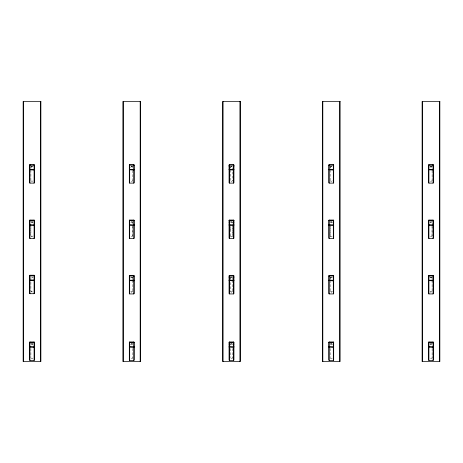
<?xml version="1.0" encoding="UTF-8"?>
<svg xmlns="http://www.w3.org/2000/svg" width="463" height="463" viewBox="0 0 463 463"><rect width="100%" height="100%" fill="white"/><g stroke="black" fill="none" stroke-linecap="round" stroke-linejoin="round"><path stroke-width="0.35" stroke-dasharray="2.31 1.74" d="M30.899 224.567L30.818 235.887A1.134 1.134 0 0 0 33.035 235.887M132.777 235.887L132.864 223.149C132.898 221.985 131.145 221.638 130.734 222.726M230.343 230.227L230.383 224.567M232.605 223.149A1.105 1.105 0 0 0 231.5 222.043A1.105 1.105 0 0 0 230.395 223.149C230.354 221.731 232.646 221.731 232.605 223.149L232.519 235.887A1.134 1.134 0 0 1 230.302 235.887M330.125 224.567L330.044 235.887A1.134 1.134 0 0 0 332.116 236.24M432.002 235.887L432.072 225.979M432.077 225.273C433.027 223.826 431.366 220.706 429.959 222.726M30.905 180.448L30.905 167.739C30.871 166.576 32.63 166.229 33.041 167.311M230.395 180.448L230.395 167.739C230.354 166.321 232.646 166.321 232.605 167.739L232.605 180.448M330.136 180.448L330.136 167.739C330.102 166.576 331.855 166.229 332.266 167.311M130.734 167.311C132.14 165.297 133.795 168.41 132.864 169.857M130.734 344.634C131.145 343.546 132.898 343.893 132.864 345.057A1.105 1.105 0 0 0 130.797 344.501M429.959 167.311C431.366 165.297 433.021 168.41 432.095 169.857M429.959 344.634C430.37 343.546 432.129 343.893 432.095 345.057A1.105 1.105 0 0 0 430.023 344.501M30.627 166.408L34.1 166.408M131.064 166.408L133.842 166.408M230.111 166.408L233.584 166.408M329.853 166.408L333.325 166.408M430.289 166.408L433.067 166.408M30.627 221.818L34.1 221.818M131.064 221.818L133.842 221.818M230.111 221.818L233.584 221.818M329.853 221.818L333.325 221.818M430.289 221.818L433.067 221.818M30.627 277.013L34.1 277.013M131.064 277.233L133.842 277.233M230.111 277.233L233.584 277.233M329.853 277.233L333.325 277.233M430.289 277.233L433.067 277.233M30.627 343.725L34.1 343.725M131.064 343.725L133.842 343.725M230.111 343.725L233.584 343.725M329.853 343.725L333.325 343.725M430.289 343.725L433.067 343.725M332.266 222.726C331.855 221.638 330.102 221.985 330.136 223.149A1.105 1.105 0 0 1 332.202 222.593M332.266 344.634C331.855 343.546 330.102 343.893 330.136 345.057A1.105 1.105 0 0 1 332.202 344.501M33.041 222.726C32.63 221.638 30.871 221.985 30.905 223.149A1.105 1.105 0 0 1 32.977 222.593M33.041 344.634C32.63 343.546 30.871 343.893 30.905 345.057A1.105 1.105 0 0 1 32.977 344.501M432.095 170.511L432.095 180.448M432.095 226.621L432.095 235.638M432.095 279.75L432.095 278.338A1.105 1.105 0 0 0 429.959 277.916M432.095 280.456L432.095 291.053A1.105 1.105 0 0 1 430.023 291.603M432.095 348.523L432.095 357.766M330.136 226.621L330.136 235.638A1.105 1.105 0 0 0 332.202 236.194M330.136 279.75L330.136 278.338A1.105 1.105 0 0 1 332.266 277.916M330.136 280.456L330.136 291.053A1.105 1.105 0 0 0 332.202 291.603M330.136 348.523L330.136 357.766M232.605 226.621L232.605 235.638A1.105 1.105 0 0 1 231.5 236.749A1.105 1.105 0 0 1 230.395 235.638L230.395 226.621M232.605 279.75L232.605 278.338A1.105 1.105 0 0 0 231.5 277.233A1.105 1.105 0 0 0 230.395 278.338L230.395 281.163M232.605 280.456L232.605 291.053A1.105 1.105 0 0 1 231.5 292.159A1.105 1.105 0 0 1 230.395 291.053L230.395 281.869M232.605 348.523L232.605 357.766M230.395 348.523L230.395 357.766M132.864 170.511L132.864 180.448M132.864 226.621L132.864 235.638M132.864 279.75L132.864 278.338A1.105 1.105 0 0 0 130.734 277.916M132.864 280.456L132.864 291.053A1.105 1.105 0 0 1 130.797 291.603M132.864 348.523L132.864 357.766M30.905 226.621L30.905 235.638A1.105 1.105 0 0 0 32.977 236.194M30.905 348.523L30.905 357.766M30.905 290.828A1.105 1.105 0 0 0 32.977 291.383A1.134 1.134 0 0 1 30.905 291.053L30.905 278.338A1.105 1.105 0 0 1 33.041 277.916M430.023 167.184A1.105 1.105 0 0 1 432.095 167.739M432.095 180.229A1.105 1.105 0 0 1 430.023 180.778M430.023 222.593A1.105 1.105 0 0 1 432.095 223.149M432.031 235.638A1.134 1.134 0 0 1 429.913 236.205M432.095 357.546A1.105 1.105 0 0 1 430.023 358.102M430.023 278.008A1.105 1.105 0 0 1 432.095 278.564M432.095 291.053A1.134 1.134 0 0 1 430.023 291.406M332.202 291.406A1.134 1.134 0 0 1 330.136 291.053M330.136 278.564A1.105 1.105 0 0 1 332.202 278.008M332.202 358.102A1.105 1.105 0 0 1 330.136 357.546M332.202 180.778A1.105 1.105 0 0 1 330.136 180.229M330.136 167.739A1.105 1.105 0 0 1 332.202 167.184M232.605 291.053A1.134 1.134 0 0 1 230.395 291.053M232.605 357.546A1.105 1.105 0 0 1 231.5 358.657A1.105 1.105 0 0 1 230.395 357.546M232.605 180.229A1.105 1.105 0 0 1 231.5 181.334A1.105 1.105 0 0 1 230.395 180.229M230.395 167.739A1.105 1.105 0 0 1 231.5 166.628A1.105 1.105 0 0 1 232.605 167.739M230.395 278.564A1.105 1.105 0 0 1 231.5 277.453A1.105 1.105 0 0 1 232.605 278.564M130.797 167.184A1.105 1.105 0 0 1 132.864 167.739M132.864 180.229A1.105 1.105 0 0 1 130.797 180.778M132.864 291.053A1.134 1.134 0 0 1 130.797 291.406M132.864 357.546A1.105 1.105 0 0 1 130.797 358.102M132.806 235.638A1.134 1.134 0 0 1 130.688 236.205M130.797 222.593A1.105 1.105 0 0 1 132.864 223.149M130.797 278.008A1.105 1.105 0 0 1 132.864 278.564M32.977 358.102A1.105 1.105 0 0 1 30.905 357.546M32.977 180.778A1.105 1.105 0 0 1 30.905 180.229M30.905 167.739A1.105 1.105 0 0 1 32.977 167.184M230.476 344.634L230.395 345.057A1.105 1.105 0 0 1 231.5 343.945L232.281 344.275L232.605 345.057A1.105 1.105 0 0 0 231.5 343.945L230.476 344.634"/><path stroke-width="0.69" d="M29.933 164.631L29.58 164.984L29.58 182.758L29.933 183.111L34.1 183.111L34.453 182.758L34.453 164.984L34.1 164.631L29.933 164.631L29.933 183.111M29.58 166.761L29.933 166.408M29.933 220.047L29.58 220.4L29.58 238.167L29.933 238.52L34.1 238.52L34.453 238.167L34.453 220.4L34.1 220.047L29.933 220.047L29.933 238.52M29.58 222.171L29.933 221.818M129.675 164.631L129.322 164.984L129.322 182.758L129.675 183.111L133.842 183.111L134.195 182.758L134.195 164.984L133.842 164.631L129.675 164.631L129.675 183.111M29.933 275.236L29.58 275.589L29.58 293.357L29.933 293.71L34.1 293.71L34.453 293.357L34.453 275.589L34.1 275.236L29.933 275.236L29.933 293.71M29.58 277.36L29.933 277.013M129.675 220.047L129.322 220.4L129.322 238.167L129.675 238.52L133.842 238.52L134.195 238.167L134.195 220.4L133.842 220.047L129.675 220.047L129.675 238.52M29.933 341.954L29.58 342.307L29.58 360.075L29.933 360.428L34.1 360.428L34.453 360.075L34.453 342.307L34.1 341.954L29.933 341.954L29.933 360.428M29.58 344.078L29.933 343.725M229.416 164.631L229.063 164.984L229.063 182.758L229.416 183.111L233.584 183.111L233.937 182.758L233.937 164.984L233.584 164.631L229.416 164.631L229.416 183.111M229.063 166.761L229.416 166.408M129.675 275.456L129.322 275.809L129.322 293.583L129.675 293.936L133.842 293.936L134.195 293.583L134.195 275.809L133.842 275.456L129.675 275.456L129.675 293.936M229.416 220.047L229.063 220.4L229.063 238.167L229.416 238.52L233.584 238.52L233.937 238.167L233.937 220.4L233.584 220.047L229.416 220.047L229.416 238.52M229.063 222.171L229.416 221.818M129.675 341.954L129.322 342.307L129.322 360.075L129.675 360.428L133.842 360.428L134.195 360.075L134.195 342.307L133.842 341.954L129.675 341.954L129.675 360.428M329.158 164.631L328.805 164.984L328.805 182.758L329.158 183.111L333.325 183.111L333.678 182.758L333.678 164.984L333.325 164.631L329.158 164.631L329.158 183.111M229.416 275.456L229.063 275.809L229.063 293.583L229.416 293.936L233.584 293.936L233.937 293.583L233.937 275.809L233.584 275.456L229.416 275.456L229.416 293.936M229.063 277.586L229.416 277.233M329.158 220.047L328.805 220.4L328.805 238.167L329.158 238.52L333.325 238.52L333.678 238.167L333.678 220.4L333.325 220.047L329.158 220.047L329.158 238.52M229.416 341.954L229.063 342.307L229.063 360.075L229.416 360.428L233.584 360.428L233.937 360.075L233.937 342.307L233.584 341.954L229.416 341.954L229.416 360.428M229.063 344.078L229.416 343.725M428.9 164.631L428.547 164.984L428.547 182.758L428.9 183.111L433.067 183.111L433.42 182.758L433.42 164.984L433.067 164.631L428.9 164.631L428.9 183.111M428.547 166.761L428.9 166.408M329.158 275.456L328.805 275.809L328.805 293.583L329.158 293.936L333.325 293.936L333.678 293.583L333.678 275.809L333.325 275.456L329.158 275.456L329.158 293.936M428.9 220.047L428.547 220.4L428.547 238.167L428.9 238.52L433.067 238.52L433.42 238.167L433.42 220.4L433.067 220.047L428.9 220.047L428.9 238.52M428.547 222.171L428.9 221.818M329.158 341.954L328.805 342.307L328.805 360.075L329.158 360.428L333.325 360.428L333.678 360.075L333.678 342.307L333.325 341.954L329.158 341.954L329.158 360.428M428.9 275.456L428.547 275.809L428.547 293.583L428.9 293.936L433.067 293.936L433.42 293.583L433.42 275.809L433.067 275.456L428.9 275.456L428.9 293.936M428.547 277.586L428.9 277.233M428.9 341.954L428.547 342.307L428.547 360.075L428.9 360.428L433.067 360.428L433.42 360.075L433.42 342.307L433.067 341.954L428.9 341.954L428.9 360.428M428.547 344.078L428.9 343.725M34.453 169.747L34.1 170.06L29.58 169.747M34.453 225.163L34.1 225.475L29.58 225.163M134.195 169.747L133.842 170.06L129.322 169.747M34.453 280.352L34.1 280.665L29.58 280.352M134.195 225.163L133.842 225.475L129.322 225.163M233.937 169.747L233.584 170.06L229.063 169.747M34.453 347.071L34.1 347.383L29.58 347.071M134.195 280.572L133.842 280.885L129.322 280.572M233.937 225.163L233.584 225.475L229.063 225.163M333.678 169.747L333.325 170.06L328.805 169.747M134.195 347.071L133.842 347.383L129.322 347.071M233.937 280.572L233.584 280.885L229.063 280.572M333.678 225.163L333.325 225.475L328.805 225.163M433.42 169.747L433.067 170.06L428.547 169.747M233.937 347.071L233.584 347.383L229.063 347.071M333.678 280.572L333.325 280.885L328.805 280.572M433.42 225.163L433.067 225.475L428.547 225.163M333.678 347.071L333.325 347.383L328.805 347.071M433.42 280.572L433.067 280.885L428.547 280.572M433.42 347.071L433.067 347.383L428.547 347.071M29.58 165.175L34.453 165.256M29.58 165.256L29.933 165.112M129.322 165.175L134.195 165.175M29.58 220.672L34.453 220.591M229.063 165.175L233.937 165.175M229.063 165.256L229.416 165.112M129.322 220.591L134.195 220.672M129.322 220.672L129.675 220.521M29.58 275.78L34.453 275.78M29.58 275.861L29.933 275.711M328.805 165.175L333.678 165.175M229.063 220.591L233.937 220.591M229.063 220.672L229.416 220.521M129.322 276L134.195 276M129.322 276.081L129.675 275.936M428.547 165.256L433.42 165.175M29.58 342.493L34.453 342.493M29.58 342.574L29.933 342.429M328.805 220.672L333.678 220.591M229.063 276.081L233.937 276.081M129.322 342.493L134.195 342.493M428.547 220.591L433.42 220.672M428.547 220.672L428.9 220.521M328.805 276L333.678 276M229.063 342.574L233.937 342.574M428.547 276L433.42 276M428.547 276.081L428.9 275.936M328.805 342.493L333.678 342.493M428.547 342.493L433.42 342.493M428.547 342.574L428.9 342.429M34.453 169.389L29.58 169.389M134.195 169.389L129.322 169.389M34.453 224.804L29.58 224.804M233.937 169.389L229.063 169.389M134.195 224.804L129.322 224.804M333.678 169.389L328.805 169.389M34.453 279.993L29.58 279.993M233.937 224.804L229.063 224.804M433.42 169.389L428.547 169.389M134.195 280.213L129.322 280.213M333.678 224.804L328.805 224.804M34.453 346.712L29.58 346.712M233.937 280.213L229.063 280.213M433.42 224.804L428.547 224.804M134.195 346.712L129.322 346.712M333.678 280.213L328.805 280.213M233.937 346.712L229.063 346.712M433.42 280.213L428.547 280.213M333.678 346.712L328.805 346.712M433.42 346.712L428.547 346.712M433.067 165.112L433.42 165.256M233.584 165.112L233.937 165.256M333.325 220.521L333.678 220.672M433.067 275.936L433.42 276.081M233.584 220.521L233.937 220.672M333.325 275.936L333.678 276.081M433.067 342.429L433.42 342.574M34.1 220.521L34.453 220.672M34.1 275.711L34.453 275.861M34.1 342.429L34.453 342.574M433.067 166.408L433.42 166.761M433.067 221.818L433.42 222.171M433.067 277.233L433.42 277.586M433.067 343.725L433.42 344.078M233.584 166.408L233.937 166.761M233.584 221.818L233.937 222.171M233.584 277.233L233.937 277.586M233.584 343.725L233.937 344.078M34.1 166.408L34.453 166.761M34.1 221.818L34.453 222.171M34.1 277.013L34.453 277.36M34.1 343.725L34.453 344.078M439.404 101.466L439.404 361.534M433.067 164.631L433.067 183.111M433.067 220.047L433.067 238.52M433.067 275.456L433.067 293.936M433.067 341.954L433.067 360.428M422.563 101.466L422.563 361.534M339.663 101.466L339.663 361.534M333.325 164.631L333.325 183.111M333.325 220.047L333.325 238.52M333.325 275.456L333.325 293.936M333.325 341.954L333.325 360.428M322.821 101.466L322.821 361.534M239.921 101.466L239.921 361.534M233.584 164.631L233.584 183.111M233.584 220.047L233.584 238.52M233.584 275.456L233.584 293.936M233.584 341.954L233.584 360.428M223.079 101.466L223.079 361.534M140.179 101.466L140.179 361.534M133.842 164.631L133.842 183.111M133.842 220.047L133.842 238.52M133.842 275.456L133.842 293.936M133.842 341.954L133.842 360.428M123.337 101.466L123.337 361.534M40.437 101.466L40.437 361.534M34.1 164.631L34.1 183.111M34.1 220.047L34.1 238.52M34.1 275.236L34.1 293.71M34.1 341.954L34.1 360.428M23.596 101.466L23.596 361.534M40.883 101.466L23.15 101.466L23.15 361.534L40.883 361.534L40.883 101.466M140.625 101.466L122.892 101.466L122.892 361.534L140.625 361.534L140.625 101.466M240.366 101.466L222.634 101.466L222.634 361.534L240.366 361.534L240.366 101.466M340.108 101.466L322.375 101.466L322.375 361.534L340.108 361.534L340.108 101.466M439.85 101.466L422.117 101.466L422.117 361.534L439.85 361.534L439.85 101.466"/></g></svg>
